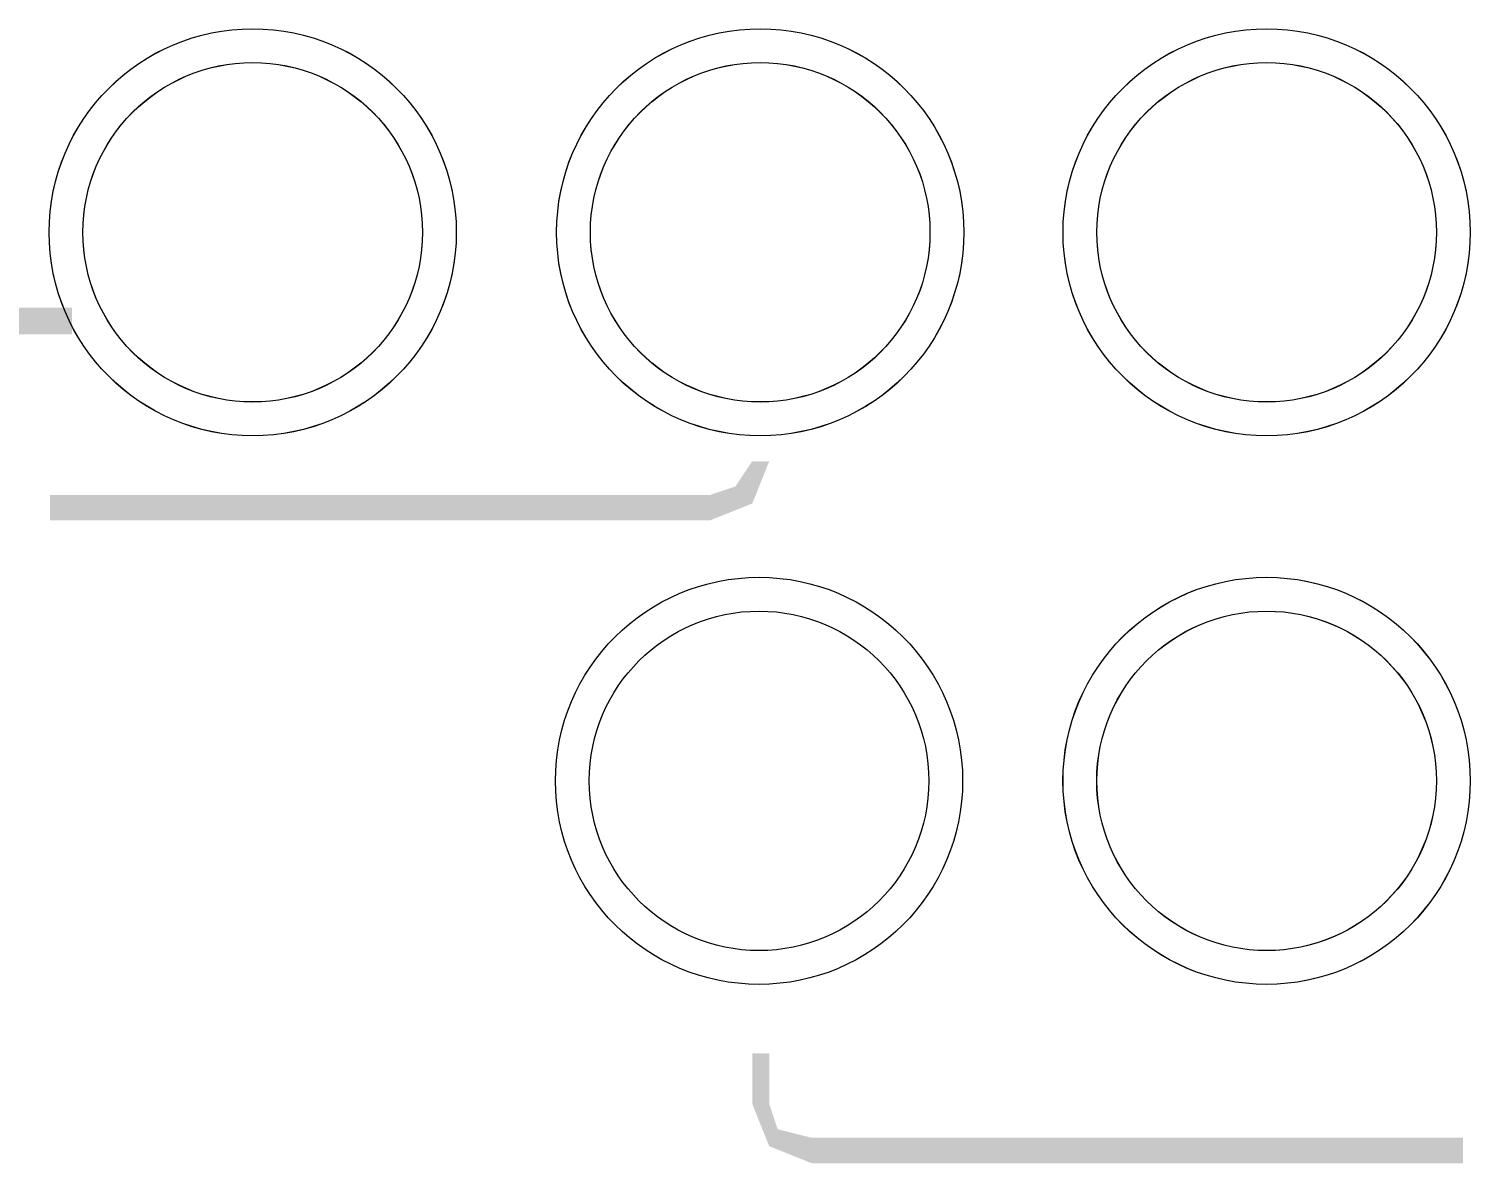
# Model space of a CAD drawing. Header units: millimetres. Extents: x 4137 to 6698, y 1400 to 3585.
# Drawn here: x 5746 to 5760.41, y 3345.34 to 3356.68 of the extents above; entities that cross this region are included whole.
import ezdxf

# ---------------------------------------------------------------- set-up
doc = ezdxf.new("R2010")
doc.units = ezdxf.units.MM
doc.layers.add('000-PI-Oprema', color=30, linetype='Continuous', lineweight=5)
doc.styles.add('Arial$001H0', font='arial.ttf')

msp = doc.modelspace()

# ---------------------------------------------------------------- hatches: boundary and pattern name
at = {"layer": '000-PI-Oprema', "linetype": 'ByBlock', "lineweight": 0}
for points in [[(5753.061, 3352.104), (5753.23, 3351.934), (5753.399, 3352.357)], [(5753.229, 3352.357), (5753.061, 3352.104), (5753.399, 3352.357)], [(5753.229, 3352.357), (5753.061, 3352.104), (5753.399, 3352.357)], [(5753.061, 3352.104), (5753.23, 3351.934), (5753.399, 3352.356)], [(5746.211, 3351.765), (5752.807, 3351.765), (5752.807, 3352.019)], [(5746.211, 3352.019), (5746.211, 3351.765), (5752.807, 3352.019)], [(5746.211, 3352.019), (5746.211, 3351.765), (5752.807, 3352.019)], [(5746.211, 3351.765), (5752.807, 3351.765), (5752.807, 3352.018)], [(5752.807, 3352.019), (5753.229, 3351.934), (5753.06, 3352.104)], [(5752.807, 3352.019), (5753.229, 3351.934), (5753.061, 3352.104)], [(5752.807, 3351.765), (5753.229, 3351.935), (5752.807, 3352.019)], [(5752.807, 3351.765), (5753.229, 3351.934), (5752.807, 3352.018)], [(5753.229, 3345.931), (5753.399, 3345.931), (5753.229, 3346.439)], [(5753.229, 3346.438), (5753.399, 3345.931), (5753.399, 3346.438)], [(5753.229, 3346.438), (5753.399, 3345.931), (5753.399, 3346.438)], [(5753.229, 3345.931), (5753.399, 3345.931), (5753.229, 3346.438)], [(5753.229, 3345.931), (5753.399, 3345.508), (5753.399, 3345.931)], [(5753.229, 3345.931), (5753.399, 3345.508), (5753.399, 3345.931)], [(5753.399, 3345.508), (5753.484, 3345.677), (5753.399, 3345.931)], [(5753.399, 3345.508), (5753.484, 3345.677), (5753.399, 3345.931)], [(5753.399, 3345.508), (5753.822, 3345.338), (5753.484, 3345.677)], [(5753.399, 3345.508), (5753.822, 3345.338), (5753.484, 3345.677)], [(5753.822, 3345.339), (5753.822, 3345.593), (5753.484, 3345.677)], [(5753.822, 3345.338), (5753.822, 3345.592), (5753.484, 3345.676)], [(5753.822, 3345.593), (5753.822, 3345.339), (5760.332, 3345.593)], [(5753.822, 3345.339), (5760.332, 3345.339), (5760.332, 3345.593)], [(5753.822, 3345.593), (5753.822, 3345.339), (5760.332, 3345.593)], [(5753.822, 3345.338), (5760.332, 3345.338), (5760.332, 3345.592)]]:
    msp.add_hatch(color=0, dxfattribs=at).paths.add_polyline_path(points)

# ---------------------------------------------------------------- linework, layer by layer
at = {"layer": '000-PI-Oprema', "color": 0, "linetype": 'ByBlock', "lineweight": 0, "ltscale": 0.25}
for centre, radius in [((5748.236, 3354.646), 2.035), ((5748.236, 3354.645), 2.035), ((5753.309, 3354.646), 2.035), ((5753.309, 3354.645), 2.035), ((5758.371, 3354.646), 2.035), ((5758.371, 3354.645), 2.035), ((5748.236, 3354.646), 1.697), ((5748.236, 3354.645), 1.697), ((5753.309, 3354.646), 1.697), ((5753.309, 3354.645), 1.697), ((5758.371, 3354.646), 1.697), ((5758.371, 3354.645), 1.697), ((5753.297, 3349.161), 2.035), ((5753.297, 3349.161), 2.035), ((5758.37, 3349.161), 2.035), ((5758.371, 3349.161), 2.035), ((5753.297, 3349.161), 1.697), ((5753.297, 3349.161), 1.697), ((5758.37, 3349.161), 1.697), ((5758.371, 3349.161), 1.697)]:
    msp.add_circle(centre, radius, dxfattribs=at)

# ---------------------------------------------------------------- texts
at = {"layer": '000-PI-Oprema', "color": 0, "linetype": 'ByBlock', "lineweight": 0, "style": 'Arial$001H0'}
for p in [(5744.692, 3353.626), (5744.692, 3353.625)]:
    msp.add_text('1', height=2.453, dxfattribs=at).set_placement(p)

doc.saveas('drawing.dxf')
